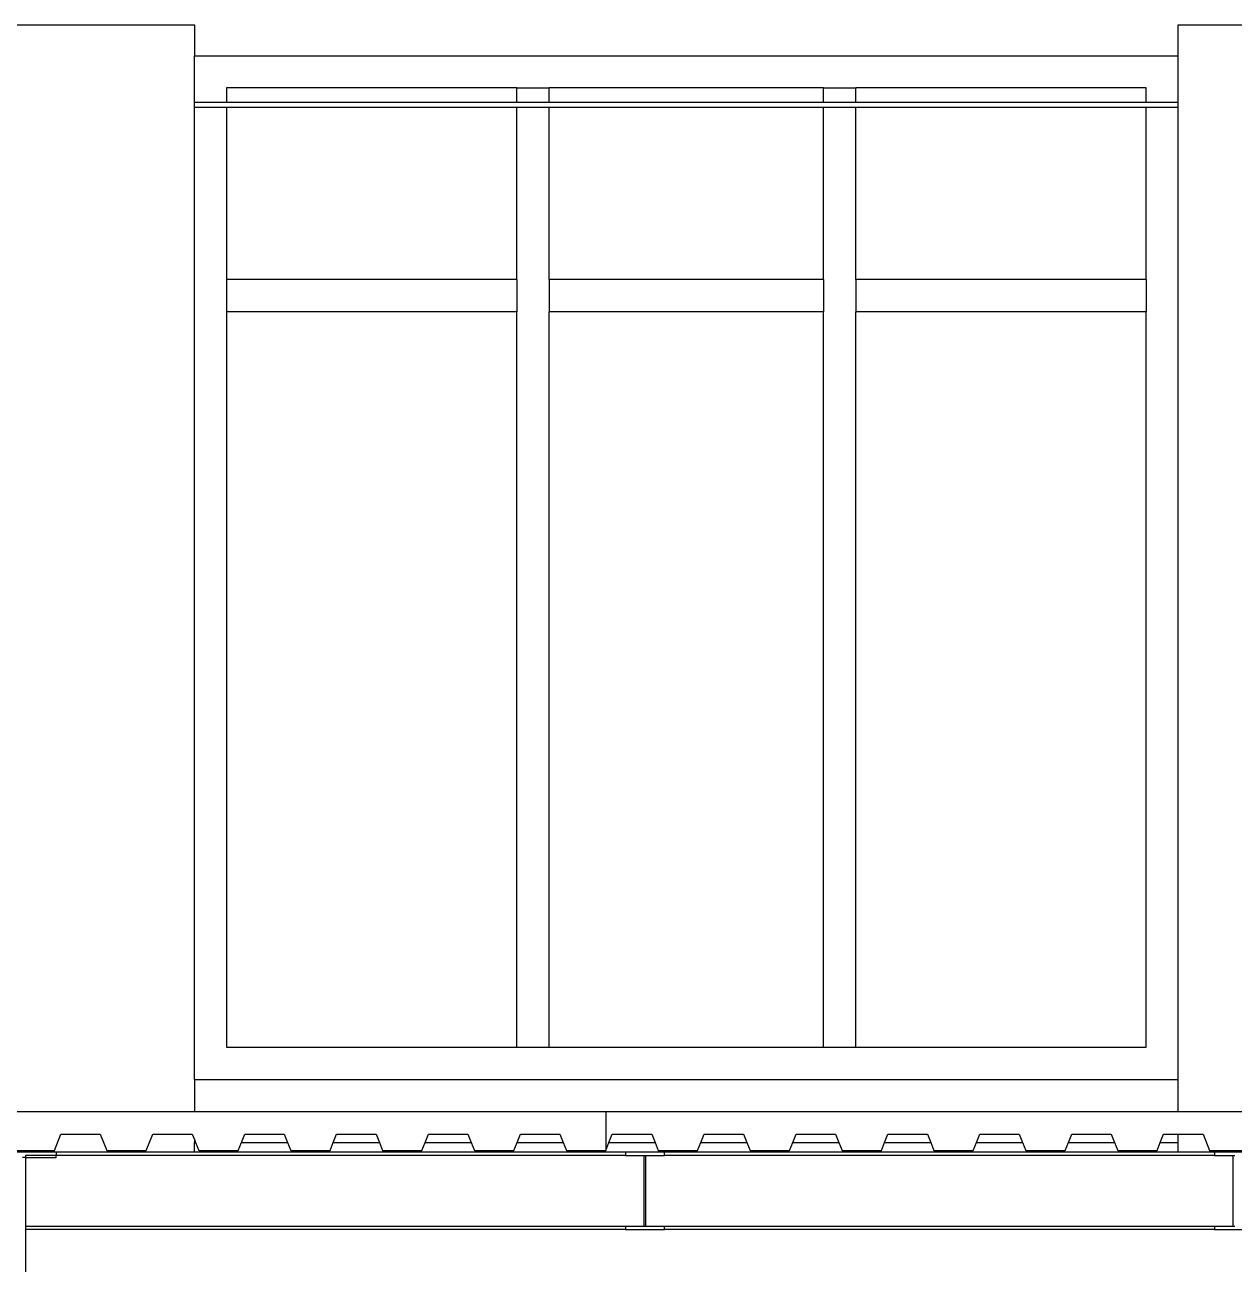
# Model space of a CAD drawing. Extents: x -34 to 34, y -12.8 to 11.9.
# Drawn here: x -4.234 to -0.485, y 5.423 to 9.265 of the extents above; entities that cross this region are included whole.
import ezdxf

# ---------------------------------------------------------------- set-up
doc = ezdxf.new("R2010")
doc.units = 0
doc.layers.get('0').update_dxf_attribs({"linetype": 'CONTINUOUS'})
doc.layers.add('SECTIONCUTEDGES', color=7, linetype='CONTINUOUS')

msp = doc.modelspace()

# ---------------------------------------------------------------- linework, layer by layer
for p, q in [((-4.8582, 9.2655), (-3.7082, 9.2655)), ((-3.7082, 9.2655), (-3.7082, 9.1697)), ((-0.6582, 9.2655), (0.4918, 9.2655)), ((-0.6582, 9.1697), (-0.6582, 9.2655)), ((-3.7082, 9.1697), (-0.6582, 9.1697)), ((-3.7082, 9.0257), (-3.7082, 9.1697)), ((-0.6582, 9.0257), (-0.6582, 9.1697)), ((-3.6082, 9.0697), (-3.6082, 9.0257)), ((-2.7082, 9.0697), (-3.6082, 9.0697)), ((-2.7082, 9.0697), (-2.6082, 9.0697)), ((-2.7082, 9.0257), (-2.7082, 9.0697)), ((-2.6082, 9.0257), (-2.6082, 9.0697)), ((-1.7582, 9.0697), (-2.6082, 9.0697)), ((-1.7582, 9.0697), (-1.6582, 9.0697)), ((-1.7582, 9.0257), (-1.7582, 9.0697)), ((-1.6582, 9.0257), (-1.6582, 9.0697)), ((-0.7582, 9.0697), (-1.6582, 9.0697)), ((-0.7582, 9.0257), (-0.7582, 9.0697)), ((-3.7082, 9.0257), (-3.6082, 9.0257)), ((-3.7082, 9.0097), (-3.7082, 9.0257)), ((-3.7082, 9.0097), (-3.6082, 9.0097)), ((-3.7082, 5.9955), (-3.7082, 9.0097)), ((-3.6082, 9.0257), (-2.7082, 9.0257)), ((-3.6082, 9.0097), (-3.6082, 8.4755)), ((-3.6082, 9.0097), (-2.7082, 9.0097)), ((-2.7082, 9.0257), (-2.6082, 9.0257)), ((-2.7082, 8.4755), (-2.7082, 9.0097)), ((-2.7082, 9.0097), (-2.6082, 9.0097)), ((-2.6082, 9.0257), (-1.7582, 9.0257)), ((-2.6082, 8.4755), (-2.6082, 9.0097)), ((-2.6082, 9.0097), (-1.7582, 9.0097)), ((-1.7582, 9.0257), (-1.6582, 9.0257)), ((-1.7582, 8.4755), (-1.7582, 9.0097)), ((-1.7582, 9.0097), (-1.6582, 9.0097)), ((-1.6582, 9.0257), (-0.7582, 9.0257)), ((-1.6582, 8.4755), (-1.6582, 9.0097)), ((-1.6582, 9.0097), (-0.7582, 9.0097)), ((-0.7582, 9.0257), (-0.6582, 9.0257)), ((-0.7582, 8.4755), (-0.7582, 9.0097)), ((-0.7582, 9.0097), (-0.6582, 9.0097)), ((-0.6582, 9.0097), (-0.6582, 9.0257)), ((-0.6582, 5.9955), (-0.6582, 9.0097)), ((-2.7082, 8.4755), (-3.6082, 8.4755)), ((-3.6082, 8.4755), (-3.6082, 8.3755)), ((-2.7082, 8.4755), (-2.7082, 8.3755)), ((-1.7582, 8.4755), (-2.6082, 8.4755)), ((-2.6082, 8.4755), (-2.6082, 8.3755)), ((-1.7582, 8.4755), (-1.7582, 8.3755)), ((-0.7582, 8.4755), (-1.6582, 8.4755)), ((-1.6582, 8.4755), (-1.6582, 8.3755)), ((-0.7582, 8.4755), (-0.7582, 8.3755)), ((-2.7082, 8.3755), (-3.6082, 8.3755)), ((-3.6082, 8.3755), (-3.6082, 6.0955)), ((-2.7082, 6.0955), (-2.7082, 8.3755)), ((-1.7582, 8.3755), (-2.6082, 8.3755)), ((-2.6082, 6.0955), (-2.6082, 8.3755)), ((-1.7582, 6.0955), (-1.7582, 8.3755)), ((-0.7582, 8.3755), (-1.6582, 8.3755)), ((-1.6582, 6.0955), (-1.6582, 8.3755)), ((-0.7582, 6.0955), (-0.7582, 8.3755)), ((-3.6082, 6.0955), (-2.7082, 6.0955)), ((-2.7082, 6.0955), (-2.6082, 6.0955)), ((-2.6082, 6.0955), (-1.7582, 6.0955)), ((-1.7582, 6.0955), (-1.6582, 6.0955)), ((-1.6582, 6.0955), (-0.7582, 6.0955)), ((-3.7082, 5.9955), (-0.6582, 5.9955)), ((-3.7082, 5.9955), (-3.7082, 5.8955)), ((-0.6582, 5.8955), (-0.6582, 5.9955)), ((-3.7082, 5.8093), (-3.7082, 5.7997)), ((-0.6582, 5.7997), (-0.6582, 5.8255)), ((-3.7082, 5.7697), (-4.1363, 5.7697)), ((-3.7082, 5.7697), (-3.7082, 5.7997)), ((-3.7082, 5.7997), (-3.7044, 5.7997)), ((-2.3713, 5.7697), (-3.7082, 5.7697)), ((-3.5625, 5.7997), (-3.4195, 5.7997)), ((-3.2777, 5.7997), (-3.1347, 5.7997)), ((-2.9928, 5.7997), (-2.8498, 5.7997)), ((-2.708, 5.7997), (-2.5649, 5.7997)), ((-2.4231, 5.7997), (-2.2801, 5.7997)), ((-0.6582, 5.7697), (-2.2513, 5.7697)), ((-2.1382, 5.7997), (-1.9952, 5.7997)), ((-1.8534, 5.7997), (-1.7104, 5.7997)), ((-1.5685, 5.7997), (-1.4255, 5.7997)), ((-1.2837, 5.7997), (-1.1407, 5.7997)), ((-0.9988, 5.7997), (-0.8558, 5.7997)), ((-0.714, 5.7997), (-0.6582, 5.7997)), ((-0.6582, 5.7697), (-0.6582, 5.7997)), ((-0.5463, 5.7697), (-0.6582, 5.7697)), ((-4.2313, 5.7537), (-4.2413, 5.7537)), ((-4.1363, 5.7599), (-4.2313, 5.7599)), ((-4.2313, 5.7599), (-4.2313, 5.7537)), ((-2.3713, 5.7599), (-4.1363, 5.7599)), ((-0.5463, 5.7599), (-2.2513, 5.7599)), ((-2.3713, 5.5395), (-4.2313, 5.5395)), ((-0.5463, 5.5395), (-2.2513, 5.5395)), ((-2.3713, 5.5297), (-4.2313, 5.5297)), ((-0.5463, 5.5297), (-2.2513, 5.5297))]:
    msp.add_line(p, q)
at = {"layer": 'SECTIONCUTEDGES'}
for p, q in [((-3.7082, 5.8955), (-4.8582, 5.8955)), ((-2.433, 5.8955), (-3.7082, 5.8955)), ((-2.433, 5.8955), (-2.433, 5.7755)), ((-0.6582, 5.8955), (-2.433, 5.8955)), ((0.4918, 5.8955), (-0.6582, 5.8955)), ((-4.1421, 5.7755), (-4.1218, 5.8255)), ((-4.1218, 5.8255), (-3.9997, 5.8255)), ((-3.9997, 5.8255), (-3.9793, 5.7755)), ((-3.8573, 5.7755), (-3.8369, 5.8255)), ((-3.8369, 5.8255), (-3.7148, 5.8255)), ((-3.7148, 5.8255), (-3.7082, 5.8093)), ((-3.7082, 5.8093), (-3.7044, 5.7997)), ((-3.5625, 5.7997), (-3.5521, 5.8255)), ((-3.5521, 5.8255), (-3.43, 5.8255)), ((-3.43, 5.8255), (-3.4195, 5.7997)), ((-3.2777, 5.7997), (-3.2672, 5.8255)), ((-3.2672, 5.8255), (-3.1451, 5.8255)), ((-3.1451, 5.8255), (-3.1347, 5.7997)), ((-2.9928, 5.7997), (-2.9823, 5.8255)), ((-2.9823, 5.8255), (-2.8603, 5.8255)), ((-2.8603, 5.8255), (-2.8498, 5.7997)), ((-2.708, 5.7997), (-2.6975, 5.8255)), ((-2.6975, 5.8255), (-2.5754, 5.8255)), ((-2.5754, 5.8255), (-2.5649, 5.7997)), ((-2.4231, 5.7997), (-2.4126, 5.8255)), ((-2.4126, 5.8255), (-2.2906, 5.8255)), ((-2.2906, 5.8255), (-2.2801, 5.7997)), ((-2.1382, 5.7997), (-2.1278, 5.8255)), ((-2.1278, 5.8255), (-2.0057, 5.8255)), ((-2.0057, 5.8255), (-1.9952, 5.7997)), ((-1.8534, 5.7997), (-1.8429, 5.8255)), ((-1.8429, 5.8255), (-1.7208, 5.8255)), ((-1.7208, 5.8255), (-1.7104, 5.7997)), ((-1.5685, 5.7997), (-1.5581, 5.8255)), ((-1.5581, 5.8255), (-1.436, 5.8255)), ((-1.436, 5.8255), (-1.4255, 5.7997)), ((-1.2837, 5.7997), (-1.2732, 5.8255)), ((-1.2732, 5.8255), (-1.1511, 5.8255)), ((-1.1511, 5.8255), (-1.1407, 5.7997)), ((-0.9988, 5.7997), (-0.9883, 5.8255)), ((-0.9883, 5.8255), (-0.8663, 5.8255)), ((-0.8663, 5.8255), (-0.8558, 5.7997)), ((-0.714, 5.7997), (-0.7035, 5.8255)), ((-0.7035, 5.8255), (-0.6582, 5.8255)), ((-0.6582, 5.8255), (-0.5814, 5.8255)), ((-0.5814, 5.8255), (-0.5611, 5.7755)), ((-4.1363, 5.7697), (-4.3363, 5.7697)), ((-4.2642, 5.7755), (-4.1421, 5.7755)), ((-4.1363, 5.7697), (-4.1363, 5.7599)), ((-3.9793, 5.7755), (-3.8573, 5.7755)), ((-3.7044, 5.7997), (-3.6945, 5.7755)), ((-3.6945, 5.7755), (-3.5724, 5.7755)), ((-3.5724, 5.7755), (-3.5625, 5.7997)), ((-3.4195, 5.7997), (-3.4096, 5.7755)), ((-3.4096, 5.7755), (-3.2875, 5.7755)), ((-3.2875, 5.7755), (-3.2777, 5.7997)), ((-3.1347, 5.7997), (-3.1248, 5.7755)), ((-3.1248, 5.7755), (-3.0027, 5.7755)), ((-3.0027, 5.7755), (-2.9928, 5.7997)), ((-2.8498, 5.7997), (-2.8399, 5.7755)), ((-2.8399, 5.7755), (-2.7178, 5.7755)), ((-2.7178, 5.7755), (-2.708, 5.7997)), ((-2.5649, 5.7997), (-2.5551, 5.7755)), ((-2.5551, 5.7755), (-2.433, 5.7755)), ((-2.433, 5.7755), (-2.4231, 5.7997)), ((-2.2513, 5.7697), (-2.3713, 5.7697)), ((-2.3713, 5.7697), (-2.3713, 5.7599)), ((-2.2801, 5.7997), (-2.2702, 5.7755)), ((-2.2702, 5.7755), (-2.1481, 5.7755)), ((-2.2513, 5.7599), (-2.2513, 5.7697)), ((-2.1481, 5.7755), (-2.1382, 5.7997)), ((-1.9952, 5.7997), (-1.9853, 5.7755)), ((-1.9853, 5.7755), (-1.8633, 5.7755)), ((-1.8633, 5.7755), (-1.8534, 5.7997)), ((-1.7104, 5.7997), (-1.7005, 5.7755)), ((-1.7005, 5.7755), (-1.5784, 5.7755)), ((-1.5784, 5.7755), (-1.5685, 5.7997)), ((-1.4255, 5.7997), (-1.4156, 5.7755)), ((-1.4156, 5.7755), (-1.2936, 5.7755)), ((-1.2936, 5.7755), (-1.2837, 5.7997)), ((-1.1407, 5.7997), (-1.1308, 5.7755)), ((-1.1308, 5.7755), (-1.0087, 5.7755)), ((-1.0087, 5.7755), (-0.9988, 5.7997)), ((-0.8558, 5.7997), (-0.8459, 5.7755)), ((-0.8459, 5.7755), (-0.7238, 5.7755)), ((-0.7238, 5.7755), (-0.714, 5.7997)), ((-0.5611, 5.7755), (-0.439, 5.7755)), ((-0.4263, 5.7697), (-0.5463, 5.7697)), ((-0.5463, 5.7697), (-0.5463, 5.7599)), ((-4.2313, 5.7537), (-4.1363, 5.7537)), ((-4.2313, 5.7537), (-4.2313, 5.5395)), ((-4.1363, 5.7537), (-4.1363, 5.7599)), ((-2.3713, 5.7599), (-2.3144, 5.7599)), ((-2.3144, 5.7599), (-2.3144, 5.5395)), ((-2.3144, 5.7599), (-2.3082, 5.7599)), ((-2.3082, 5.5395), (-2.3082, 5.7599)), ((-2.3082, 5.7599), (-2.2513, 5.7599)), ((-0.5463, 5.7599), (-0.4894, 5.7599)), ((-0.4894, 5.7599), (-0.4894, 5.5395)), ((-0.4894, 5.7599), (-0.4832, 5.7599)), ((-4.2313, 5.5395), (-4.2313, 5.5297)), ((-2.3713, 5.5395), (-2.3713, 5.5297)), ((-2.3144, 5.5395), (-2.3713, 5.5395)), ((-2.3082, 5.5395), (-2.3144, 5.5395)), ((-2.2513, 5.5395), (-2.3082, 5.5395)), ((-2.2513, 5.5297), (-2.2513, 5.5395)), ((-0.5463, 5.5395), (-0.5463, 5.5297)), ((-0.4894, 5.5395), (-0.5463, 5.5395)), ((-0.4832, 5.5395), (-0.4894, 5.5395)), ((-4.2313, 5.5297), (-4.2313, 5.2857)), ((-2.3713, 5.5297), (-2.2513, 5.5297)), ((-0.5463, 5.5297), (-0.4263, 5.5297))]:
    msp.add_line(p, q, dxfattribs=at)

doc.saveas('drawing.dxf')
